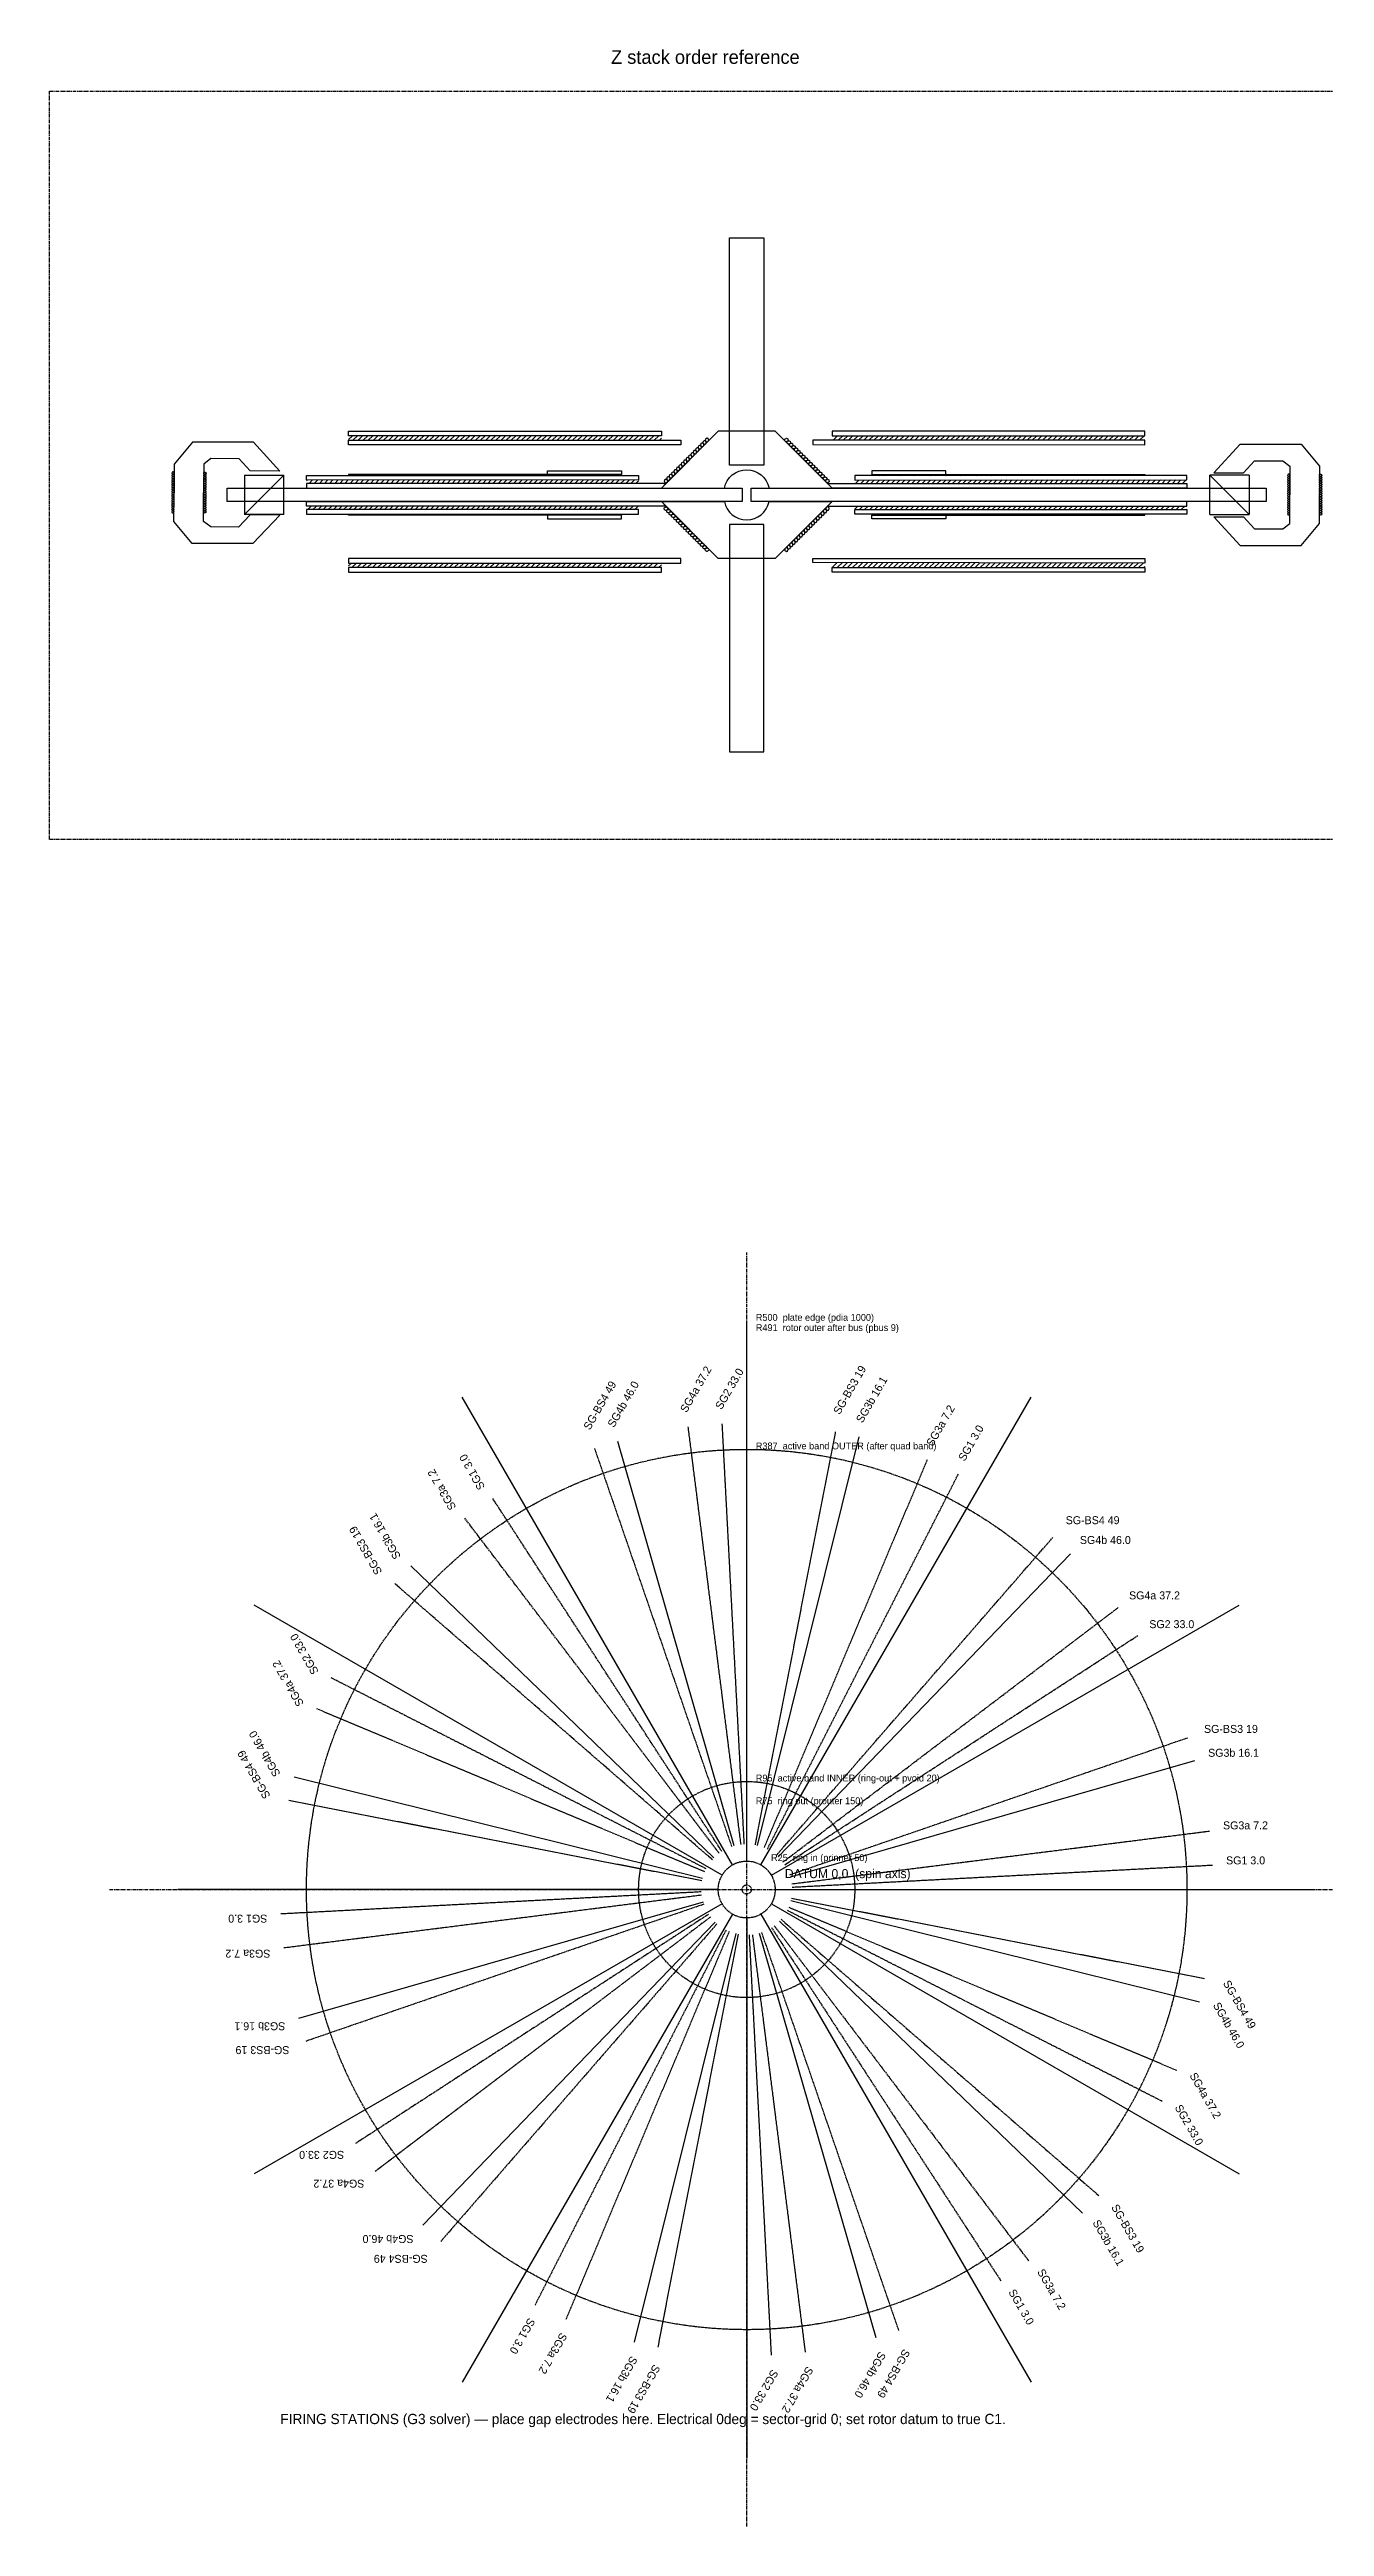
# Model space of a CAD drawing. Header units: millimetres. Extents: x -1895 to 7091, y -3420 to 1632.
# Drawn here: x -613 to 508, y -560 to 1618 of the extents above; entities that cross this region are included whole.
import ezdxf

# ---------------------------------------------------------------- set-up
doc = ezdxf.new("R2010")
doc.units = ezdxf.units.MM
doc.linetypes.add('CENTER', pattern=[5.08, 3.175, -0.635, 0.635, -0.635])
doc.linetypes.add('DASHED', pattern=[1.524, 1.27, -0.254])
for name, color, linetype in [('00-DATUM-AXIS', 4, 'CENTER'), ('00-FIRING-STATIONS', 2, 'Continuous'), ('00-LEGEND', 7, 'Continuous'), ('00-REF-RADII', 8, 'DASHED'), ('00-SECTOR-GRID-12', 8, 'Continuous'), ('00-Z-AXIS-STACK-ORDER', 4, 'CENTER'), ('CAP-C1-OVERLAP', 1, 'DASHED'), ('CAP-C2-OVERLAP', 1, 'DASHED'), ('CAP-Ca-GAP', 2, 'DASHED'), ('CAP-Cx3-GAP', 3, 'DASHED'), ('CAP-Cx4-GAP', 2, 'DASHED'), ('COIL-CEMS', 1, 'DASHED'), ('COIL_L_R', 1, 'DASHED'), ('MECH-CEMS', 9, 'Continuous'), ('MECH-DIELECTRIC', 30, 'Continuous'), ('MECH-HUB-A-BODY', 9, 'Continuous'), ('MECH-HUB-B-BODY', 9, 'Continuous'), ('MECH-MOTOR QUADRICORES', 9, 'Continuous'), ('ND1-C1-STATOR-PLATE', 1, 'Continuous'), ('ND1-Ca-ELECTRODE', 1, 'Continuous'), ('ND10-ROTOR-C2-FACE', 5, 'Continuous'), ('ND2-Ca-ELECTRODE', 2, 'Continuous'), ('ND2-Cx4-PICKUP-STATOR', 2, 'Continuous'), ('ND3-Cx3-PICKUP-STATOR', 3, 'Continuous'), ('ND4-C2-STATOR-PLATE', 1, 'Continuous'), ('ND4-Cb-ELECTRODE', 1, 'Continuous'), ('ND5-SHAFT-A-BODY', 5, 'Continuous'), ('ND6-SHAFT-B-BODY', 5, 'Continuous'), ('ND7-ISLAND-BARS-onB', 6, 'Continuous'), ('ND8-ISLAND-BARS-onA', 6, 'Continuous'), ('ND9-ROTOR-C1-FACE', 5, 'Continuous'), ('SG-BS3-BACKSTOP', 6, 'Continuous'), ('SG-BS4-BACKSTOP', 6, 'Continuous'), ('SG1-RETURN-GAP', 6, 'Continuous'), ('SG2-RETURN-GAP', 6, 'Continuous'), ('SG3a-LOAD-GAP', 6, 'Continuous'), ('SG3b-FIRE-GAP', 6, 'Continuous'), ('SG4a-LOAD-GAP', 6, 'Continuous'), ('SG4b-FIRE-GAP', 6, 'Continuous')]:
    doc.layers.add(name, color=color, linetype=linetype)
pattern_1 = [(45, (0, -4), (-2.245064, 2.245064), [])]

# ---------------------------------------------------------------- blocks, each defined once
blk = doc.blocks.new('*U4')
at = {"layer": 'COIL_L_R'}
blk.add_circle((0, 0), 1.5, dxfattribs=at)
blk = doc.blocks.new('*U5')
at = {"layer": 'COIL_L_R', "color": 0, "linetype": 'ByBlock', "lineweight": -2, "transparency": 16777216}
for p in [(0, 0), (3, 0), (6, 0), (9, 0), (12, 0), (15, 0), (18, 0), (21, 0), (24, 0), (27, 0), (30, 0), (33, 0), (36, 0), (39, 0), (42, 0), (45, 0), (48, 0), (51, 0)]:
    blk.add_blockref('*U4', p, dxfattribs=at)
blk = doc.blocks.new('*U6')
at = {"layer": 'COIL_L_R'}
blk.add_circle((0, 0), 1.5, dxfattribs=at)
blk = doc.blocks.new('*U7')
at = {"layer": 'COIL_L_R', "color": 0, "linetype": 'ByBlock', "lineweight": -2, "transparency": 16777216}
for p in [(0, 0), (3, 0), (6, 0), (9, 0), (12, 0), (15, 0), (18, 0), (21, 0), (24, 0), (27, 0), (30, 0), (33, 0), (36, 0), (39, 0), (42, 0), (45, 0), (48, 0), (51, 0)]:
    blk.add_blockref('*U6', p, dxfattribs=at)
blk = doc.blocks.new('*U8')
at = {"layer": 'COIL_L_R'}
blk.add_circle((0, 0), 1.5, dxfattribs=at)
blk = doc.blocks.new('*U9')
at = {"layer": 'COIL_L_R', "color": 0, "linetype": 'ByBlock', "lineweight": -2, "transparency": 16777216}
for p in [(0, 0), (3, 0), (6, 0), (9, 0), (12, 0), (15, 0), (18, 0), (21, 0), (24, 0), (27, 0), (30, 0), (33, 0), (36, 0), (39, 0), (42, 0), (45, 0), (48, 0), (51, 0)]:
    blk.add_blockref('*U8', p, dxfattribs=at)
blk = doc.blocks.new('*U10')
at = {"layer": 'COIL_L_R'}
blk.add_circle((0, 0), 1.5, dxfattribs=at)
blk = doc.blocks.new('*U11')
at = {"layer": 'COIL_L_R', "color": 0, "linetype": 'ByBlock', "lineweight": -2, "transparency": 16777216}
for p in [(0, 0), (3, 0), (6, 0), (9, 0), (12, 0), (15, 0), (18, 0), (21, 0), (24, 0), (27, 0), (30, 0), (33, 0), (36, 0), (39, 0), (42, 0), (45, 0), (48, 0), (51, 0)]:
    blk.add_blockref('*U10', p, dxfattribs=at)
blk = doc.blocks.new('*U63')
at = {"layer": 'COIL-CEMS'}
blk.add_circle((0, 0), 1, dxfattribs=at)
blk = doc.blocks.new('*U64')
at = {"layer": 'COIL-CEMS', "color": 0, "linetype": 'ByBlock', "lineweight": -2, "transparency": 16777216}
for p in [(0, 0), (0, -2), (0, -4), (0, -6), (0, -8), (0, -10), (0, -12), (0, -14), (0, -16), (0, -18), (0, -20), (0, -22), (0, -24), (0, -26), (0, -28), (0, -30), (0, -32), (0, -34)]:
    blk.add_blockref('*U63', p, dxfattribs=at)
blk = doc.blocks.new('*U66')
at = {"layer": 'COIL-CEMS'}
blk.add_circle((0, 0), 1, dxfattribs=at)
blk = doc.blocks.new('*U67')
at = {"layer": 'COIL-CEMS', "color": 0, "linetype": 'ByBlock', "lineweight": -2, "transparency": 16777216}
for p in [(0, 0), (0, -2), (0, -4), (0, -6), (0, -8), (0, -10), (0, -12), (0, -14), (0, -16), (0, -18), (0, -20), (0, -22), (0, -24), (0, -26), (0, -28), (0, -30), (0, -32), (0, -34)]:
    blk.add_blockref('*U66', p, dxfattribs=at)
blk = doc.blocks.new('*U71')
at = {"layer": 'COIL-CEMS'}
blk.add_circle((0, 0), 1, dxfattribs=at)
blk = doc.blocks.new('*U72')
at = {"layer": 'COIL-CEMS', "color": 0, "linetype": 'ByBlock', "lineweight": -2, "transparency": 16777216}
for p in [(0, 0), (0, -2), (0, -4), (0, -6), (0, -8), (0, -10), (0, -12), (0, -14), (0, -16), (0, -18), (0, -20), (0, -22), (0, -24), (0, -26), (0, -28), (0, -30), (0, -32), (0, -34)]:
    blk.add_blockref('*U71', p, dxfattribs=at)
blk = doc.blocks.new('*U69')
at = {"layer": 'COIL-CEMS'}
blk.add_circle((0, 0), 1, dxfattribs=at)
blk = doc.blocks.new('*U70')
at = {"layer": 'COIL-CEMS', "color": 0, "linetype": 'ByBlock', "lineweight": -2, "transparency": 16777216}
for p in [(0, 0), (0, -2), (0, -4), (0, -6), (0, -8), (0, -10), (0, -12), (0, -14), (0, -16), (0, -18), (0, -20), (0, -22), (0, -24), (0, -26), (0, -28), (0, -30), (0, -32), (0, -34)]:
    blk.add_blockref('*U69', p, dxfattribs=at)

msp = doc.modelspace()

# ---------------------------------------------------------------- hatches: boundary and pattern name
at = {"layer": 'CAP-C1-OVERLAP'}
h = msp.add_hatch(dxfattribs=at)
h.set_pattern_fill('ANSI31', color=256)
h.paths.add_polyline_path([(-387, 1236.3), (-387, 1239.3), (-95, 1239.2), (-95, 1236.2)])
h = msp.add_hatch(dxfattribs=at)
h.set_pattern_fill('ANSI31', color=256)
h.paths.add_polyline_path([(387, 1236.3), (387, 1239.3), (95, 1239.2), (95, 1236.2)])
at = {"layer": 'CAP-C2-OVERLAP'}
h = msp.add_hatch(dxfattribs=at)
h.set_pattern_fill('ANSI31', color=256)
h.set_pattern_definition(pattern_1)
h.paths.add_polyline_path([(-387, 1213.2), (-95, 1213.2), (-95, 1216.2), (-387, 1216.2)])
h = msp.add_hatch(dxfattribs=at)
h.set_pattern_fill('ANSI31', color=256)
h.set_pattern_definition(pattern_1)
h.paths.add_polyline_path([(387, 1213.2), (95, 1213.2), (95, 1216.2), (387, 1216.2)])
at = {"layer": 'CAP-Ca-GAP'}
h = msp.add_hatch(dxfattribs=at)
h.set_pattern_fill('ANSI31', color=256)
h.paths.add_polyline_path([(-232, 1244.2), (-110, 1244.2), (-110, 1243.2), (-232, 1243.2)])
h = msp.add_hatch(dxfattribs=at)
h.set_pattern_fill('ANSI31', color=256)
h.paths.add_polyline_path([(232, 1244.2), (110, 1244.2), (110, 1243.2), (232, 1243.2)])
at = {"layer": 'CAP-Cx3-GAP'}
h = msp.add_hatch(dxfattribs=at)
h.set_pattern_fill('ANSI31', color=256)
h.set_pattern_definition(pattern_1)
h.paths.add_polyline_path([(-75, 1166.2), (-95, 1166.2), (-95, 1162.2), (-75, 1162.2)])
h.paths.add_polyline_path([(-95, 1166.2), (-95, 1166.2), (-175, 1166.2), (-175, 1162.2), (-95, 1162.2)])
h.paths.add_polyline_path([(-175, 1166.2), (-232, 1166.2), (-232, 1162.2), (-175, 1162.2)])
h.paths.add_polyline_path([(-232, 1166.2), (-350, 1166.2), (-350, 1162.2), (-232, 1162.2)])
h.paths.add_polyline_path([(95, 1166.7), (75, 1166.7), (75, 1162.2), (95, 1162.2)])
h.paths.add_polyline_path([(110, 1166.6), (95, 1166.7), (95, 1162.2), (110, 1162.2)])
h.paths.add_polyline_path([(175, 1166.5), (110, 1166.6), (110, 1162.2), (175, 1162.2)])
h.paths.add_polyline_path([(232, 1166.4), (175, 1166.5), (175, 1162.2), (232, 1162.2)])
h.paths.add_polyline_path([(282, 1166.3), (232, 1166.4), (232, 1162.2), (282, 1162.2)])
h.paths.add_polyline_path([(350, 1166.2), (282, 1166.3), (282, 1162.2), (350, 1162.2)])
at = {"layer": 'CAP-Cx4-GAP'}
h = msp.add_hatch(dxfattribs=at)
h.set_pattern_fill('ANSI31', color=256)
h.set_pattern_definition([(45, (-2e-13, -32), (-2.245064, 2.245064), [])])
h.paths.add_polyline_path([(-350, 1278.2), (-110, 1278.2), (-110, 1274.2), (-350, 1274.2)])
h.paths.add_polyline_path([(-110, 1278.2), (-95, 1278.2), (-95, 1274.2), (-110, 1274.2)])
h.paths.add_polyline_path([(-95, 1278.2), (-75, 1278.2), (-75, 1274.2), (-95, 1274.2)])
h = msp.add_hatch(dxfattribs=at)
h.set_pattern_fill('ANSI31', color=256)
h.set_pattern_definition([(45, (0, -32), (-2.245064, 2.245064), [])])
h.paths.add_polyline_path([(350, 1278.2), (110, 1278.2), (110, 1274.2), (350, 1274.2)])
h.paths.add_polyline_path([(110, 1278.2), (95, 1278.2), (95, 1274.2), (110, 1274.2)])
h.paths.add_polyline_path([(95, 1278.2), (75, 1278.2), (75, 1274.2), (95, 1274.2)])

# ---------------------------------------------------------------- linework, layer by layer
at = {"layer": '00-DATUM-AXIS'}
for p, q in [((0, -560), (0, 560)), ((0, -560), (0, 560)), ((-560, 0), (560, 0))]:
    msp.add_line(p, q, dxfattribs=at)
msp.add_circle((0, 0), 4, dxfattribs=at)
at = {"layer": '00-REF-RADII'}
for radius in [387, 95, 25]:
    msp.add_circle((0, 0), radius, dxfattribs=at)
at = {"layer": '00-SECTOR-GRID-12'}
for p, q in [((0, 25), (0, 500)), ((-12.5, 21.7), (-250, 433)), ((12.5, 21.7), (250, 433)), ((-21.7, 12.5), (-433, 250)), ((21.7, 12.5), (433, 250)), ((-25, 0), (-500, 0)), ((25, 0), (500, 0)), ((-21.7, -12.5), (-433, -250)), ((-12.5, -21.7), (-250, -433)), ((12.5, -21.7), (250, -433)), ((21.7, -12.5), (433, -250)), ((0, -25), (0, -500))]:
    msp.add_line(p, q, dxfattribs=at)
at = {"layer": '00-Z-AXIS-STACK-ORDER'}
msp.add_lwpolyline([(-612.8, 1581.1), (609.7, 1581.1), (609.7, 923.2), (-612.8, 923.2)], close=True, dxfattribs=at)
at = {"layer": 'CAP-Cx3-GAP', "linetype": 'Continuous'}
msp.add_line((-95, 1166.2), (-95, 1166.2), dxfattribs=at)
at = {"layer": 'MECH-CEMS'}
for p, q in [((-487.1, 1272.6), (-503.3, 1253.3)), ((-433.7, 1272.4), (-487.1, 1272.6)), ((-410.3, 1247.1), (-433.7, 1272.4)), ((410.5, 1245.5), (433.9, 1270.8)), ((433.9, 1270.8), (487.4, 1270.8)), ((487.4, 1270.8), (503.5, 1251.4)), ((-503.3, 1253.3), (-503.4, 1228.1)), ((-477.3, 1253.2), (-477.4, 1228)), ((-471, 1258), (-477.3, 1253.2)), ((-446.3, 1257.9), (-471, 1258)), ((-436.5, 1247.2), (-446.3, 1257.9)), ((-410.3, 1247.1), (-436.5, 1247.2)), ((410.5, 1245.5), (436.6, 1245.5)), ((436.6, 1245.5), (446.5, 1256.2)), ((446.5, 1256.2), (471.2, 1256.2)), ((471.2, 1256.2), (477.5, 1251.4)), ((477.5, 1251.4), (477.5, 1226.2)), ((503.5, 1251.4), (503.5, 1226.2)), ((-503.5, 1202.9), (-503.4, 1228.1)), ((-477.5, 1202.8), (-477.4, 1228)), ((477.5, 1201), (477.5, 1226.2)), ((503.5, 1201), (503.5, 1226.2)), ((-487.5, 1183.5), (-503.5, 1202.9)), ((-471.2, 1198), (-477.5, 1202.8)), ((-446.6, 1197.9), (-471.2, 1198)), ((-436.6, 1208.5), (-446.6, 1197.9)), ((-410.5, 1208.4), (-436.6, 1208.5)), ((-410.5, 1208.4), (-434, 1183.3)), ((410.5, 1206.9), (436.6, 1206.9)), ((410.5, 1206.9), (433.9, 1181.7)), ((436.6, 1206.9), (446.5, 1196.2)), ((471.2, 1196.2), (477.5, 1201)), ((487.4, 1181.7), (503.5, 1201)), ((-434, 1183.3), (-487.5, 1183.5)), ((433.9, 1181.7), (487.4, 1181.7)), ((446.5, 1196.2), (471.2, 1196.2))]:
    msp.add_line(p, q, dxfattribs=at)
at = {"layer": 'MECH-DIELECTRIC'}
for points in [[(-110, 1244.2), (-350, 1244.2), (-350, 1243.2), (-110, 1243.2)], [(110, 1244.2), (350, 1244.2), (350, 1243.2), (110, 1243.2)], [(-456.6, 1232.2), (-4, 1232.2), (-4, 1220.2), (-456.6, 1220.2)], [(4, 1220.2), (4, 1232.2), (456.6, 1232.2), (456.6, 1220.2)], [(-350, 1209.2), (-110, 1209.2), (-110, 1208.2), (-350, 1208.2)], [(350, 1209.2), (110, 1209.2), (110, 1208.2), (350, 1208.2)]]:
    msp.add_lwpolyline(points, close=True, dxfattribs=at)
at = {"layer": 'MECH-HUB-A-BODY'}
msp.add_lwpolyline([(75, 1232.2), (25, 1282.2), (-25, 1282.2), (-75, 1232.2), (-19.6, 1232.2, -0.816497), (19.6, 1232.2)], format="xyb", close=True, dxfattribs=at)
at = {"layer": 'MECH-HUB-B-BODY'}
msp.add_lwpolyline([(-25, 1170.2), (-75, 1220.2), (-19.6, 1220.2, 0.816497), (19.6, 1220.2), (75, 1220.2), (25, 1170.2)], format="xyb", close=True, dxfattribs=at)
at = {"layer": 'MECH-MOTOR QUADRICORES'}
for p, q in [((-441.6, 1243.5), (-407, 1243.5)), ((-441.6, 1243.5), (-441.6, 1208.9)), ((-407, 1243.5), (-441.6, 1208.9)), ((-407, 1208.9), (-407, 1243.5)), ((407, 1208.9), (407, 1243.5)), ((441.6, 1243.5), (407, 1243.5)), ((407, 1243.5), (441.6, 1208.9)), ((441.6, 1243.5), (441.6, 1208.9)), ((-407, 1208.9), (-441.6, 1208.9)), ((407, 1208.9), (441.6, 1208.9))]:
    msp.add_line(p, q, dxfattribs=at)
at = {"layer": 'ND1-C1-STATOR-PLATE'}
for points in [[(-387, 1239.3), (-387, 1243.3), (-95, 1243.2), (-95, 1239.2)], [(387, 1239.3), (387, 1243.3), (95, 1243.2), (95, 1239.2)]]:
    msp.add_lwpolyline(points, close=True, dxfattribs=at)
at = {"layer": 'ND1-Ca-ELECTRODE'}
for points in [[(-387, 1239.3), (-387, 1243.3), (-95, 1243.2), (-95, 1239.2)], [(387, 1239.3), (387, 1243.3), (95, 1243.2), (95, 1239.2)]]:
    msp.add_lwpolyline(points, close=True, dxfattribs=at)
at = {"layer": 'ND10-ROTOR-C2-FACE'}
for points in [[(-387, 1220.2), (-75, 1220.2), (-71, 1216.2), (-387, 1216.2)], [(387, 1220.2), (75, 1220.2), (71, 1216.2), (387, 1216.2)]]:
    msp.add_lwpolyline(points, close=True, dxfattribs=at)
at = {"layer": 'ND2-Ca-ELECTRODE'}
for points in [[(-110, 1244.2), (-175, 1244.2), (-175, 1247.2), (-110, 1247.2)], [(110, 1244.2), (175, 1244.2), (175, 1247.2), (110, 1247.2)]]:
    msp.add_lwpolyline(points, close=True, dxfattribs=at)
at = {"layer": 'ND2-Cx4-PICKUP-STATOR'}
for points in [[(-58, 1274.2), (-58, 1270.2), (-350, 1270.2), (-350, 1274.2), (-58, 1274.2)], [(58, 1274.2), (58, 1270.5), (350, 1270.2), (350, 1274.2), (58, 1274.2)]]:
    msp.add_lwpolyline(points, dxfattribs=at)
at = {"layer": 'ND3-Cx3-PICKUP-STATOR'}
for points in [[(-58, 1166.2), (-58, 1170.2), (-350, 1170.2), (-350, 1166.2), (-58, 1166.2)], [(58, 1166.7), (58, 1170.2), (350, 1170.2), (350, 1166.2), (58, 1166.7)]]:
    msp.add_lwpolyline(points, dxfattribs=at)
at = {"layer": 'ND4-C2-STATOR-PLATE'}
for points in [[(-387, 1209.2), (-95, 1209.2), (-95, 1213.2), (-387, 1213.2)], [(387, 1209.2), (95, 1209.2), (95, 1213.2), (387, 1213.2)]]:
    msp.add_lwpolyline(points, close=True, dxfattribs=at)
at = {"layer": 'ND4-Cb-ELECTRODE'}
for points in [[(-387, 1209.2), (-95, 1209.2), (-95, 1213.2), (-387, 1213.2)], [(-110, 1205.2), (-110, 1208.2), (-175, 1208.2), (-175, 1205.2)], [(387, 1209.2), (95, 1209.2), (95, 1213.2), (387, 1213.2)], [(110, 1205.2), (110, 1208.2), (175, 1208.2), (175, 1205.2)]]:
    msp.add_lwpolyline(points, close=True, dxfattribs=at)
at = {"layer": 'ND5-SHAFT-A-BODY'}
msp.add_lwpolyline([(-15, 1252.2), (-15, 1452.2), (15, 1452.2), (15, 1252.2)], close=True, dxfattribs=at)
at = {"layer": 'ND6-SHAFT-B-BODY'}
msp.add_lwpolyline([(-15, 1200.2), (-15, 1000.2), (15, 1000.2), (15, 1200.2)], close=True, dxfattribs=at)
at = {"layer": 'ND7-ISLAND-BARS-onB'}
for points in [[(-350, 1162.2), (-350, 1158.2), (-75, 1158.2), (-75, 1162.2)], [(350, 1162.2), (350, 1158.2), (75, 1158.2), (75, 1162.2)]]:
    msp.add_lwpolyline(points, close=True, dxfattribs=at)
at = {"layer": 'ND8-ISLAND-BARS-onA'}
for points in [[(-350, 1278.2), (-350, 1282.2), (-75, 1282.2), (-75, 1278.2)], [(350, 1278.2), (350, 1282.2), (75, 1282.2), (75, 1278.2)]]:
    msp.add_lwpolyline(points, close=True, dxfattribs=at)
at = {"layer": 'ND9-ROTOR-C1-FACE'}
for points in [[(-387, 1232.2), (-75, 1232.2), (-71, 1236.2), (-387, 1236.2)], [(387, 1232.2), (75, 1232.2), (71, 1236.2), (387, 1236.2)]]:
    msp.add_lwpolyline(points, close=True, dxfattribs=at)
at = {"layer": 'SG-BS3-BACKSTOP', "linetype": 'DASHED'}
for p, q in [((7.6, 39.3), (78.2, 402.5)), ((-30.2, 26.2), (-309.4, 269)), ((37.8, 13), (387.7, 133.5)), ((-37.8, -13), (-387.7, -133.5)), ((-7.6, -39.3), (-78.2, -402.5)), ((30.2, -26.2), (309.4, -269))]:
    msp.add_line(p, q, dxfattribs=at)
at = {"layer": 'SG-BS4-BACKSTOP', "linetype": 'DASHED'}
for p, q in [((-13, 37.8), (-133.5, 387.7)), ((26.2, 30.2), (269, 309.4)), ((-39.3, 7.6), (-402.5, 78.2)), ((39.3, -7.6), (402.5, -78.2)), ((-26.2, -30.2), (-269, -309.4)), ((13, -37.8), (133.5, -387.7))]:
    msp.add_line(p, q, dxfattribs=at)
at = {"layer": 'SG1-RETURN-GAP', "linetype": 'DASHED'}
for p, q in [((18.2, 35.6), (186.1, 365.3)), ((-21.8, 33.5), (-223.3, 343.9)), ((39.9, 2.1), (409.4, 21.5)), ((-39.9, -2.1), (-409.4, -21.5)), ((-18.2, -35.6), (-186.1, -365.3)), ((21.8, -33.5), (223.3, -343.9))]:
    msp.add_line(p, q, dxfattribs=at)
at = {"layer": 'SG2-RETURN-GAP', "linetype": 'DASHED'}
for p, q in [((-2.1, 39.9), (-21.5, 409.4)), ((33.5, 21.8), (343.9, 223.3)), ((-35.6, 18.2), (-365.3, 186.1)), ((35.6, -18.2), (365.3, -186.1)), ((-33.5, -21.8), (-343.9, -223.3)), ((2.1, -39.9), (21.5, -409.4))]:
    msp.add_line(p, q, dxfattribs=at)
at = {"layer": 'SG3a-LOAD-GAP', "linetype": 'DASHED'}
for p, q in [((15.5, 36.9), (158.9, 378)), ((-24.2, 31.9), (-247.9, 326.6)), ((39.7, 5), (406.8, 51.4)), ((-39.7, -5), (-406.8, -51.4)), ((-15.5, -36.9), (-158.9, -378)), ((24.2, -31.9), (247.9, -326.6))]:
    msp.add_line(p, q, dxfattribs=at)
at = {"layer": 'SG3b-FIRE-GAP'}
for p, q in [((9.6, 38.8), (98.8, 397.9)), ((-28.8, 27.8), (-295.2, 284.6)), ((38.4, 11.1), (394, 113.4)), ((-38.4, -11.1), (-394, -113.4)), ((-9.6, -38.8), (-98.8, -397.9)), ((28.8, -27.8), (295.2, -284.6))]:
    msp.add_line(p, q, dxfattribs=at)
at = {"layer": 'SG4a-LOAD-GAP', "linetype": 'DASHED'}
for p, q in [((-5, 39.7), (-51.4, 406.8)), ((31.9, 24.2), (326.6, 247.9)), ((-36.9, 15.5), (-378, 158.9)), ((36.9, -15.5), (378, -158.9)), ((-31.9, -24.2), (-326.6, -247.9)), ((5, -39.7), (51.4, -406.8))]:
    msp.add_line(p, q, dxfattribs=at)
at = {"layer": 'SG4b-FIRE-GAP'}
for p, q in [((-11.1, 38.4), (-113.4, 394)), ((27.8, 28.8), (284.6, 295.2)), ((-38.8, 9.6), (-397.9, 98.8)), ((38.8, -9.6), (397.9, -98.8)), ((-27.8, -28.8), (-284.6, -295.2)), ((11.1, -38.4), (113.4, -394))]:
    msp.add_line(p, q, dxfattribs=at)

# ---------------------------------------------------------------- block references
at = {"layer": 'COIL-CEMS', "xscale": -1, "rotation": 359.7846701670502}
msp.add_blockref('*U72', (-504.3, 1245.3), dxfattribs=at)
at = {"layer": 'COIL-CEMS', "rotation": 359.7846701670502}
msp.add_blockref('*U70', (-476.3, 1245.2), dxfattribs=at)
at = {"layer": 'COIL-CEMS', "xscale": -1}
msp.add_blockref('*U67', (476.5, 1243.4), dxfattribs=at)
at = {"layer": 'COIL-CEMS'}
msp.add_blockref('*U64', (504.5, 1243.4), dxfattribs=at)
at = {"layer": 'COIL_L_R', "xscale": -1}
for name, p, rotation in [('*U9', (-34.9, 1274.4), 44.999999999998), ('*U7', (34.9, 1178), 225)]:
    msp.add_blockref(name, p, dxfattribs=dict(at, rotation=rotation))
at = {"layer": 'COIL_L_R'}
for name, p, rotation in [('*U5', (34.9, 1274.4), 315), ('*U11', (-34.9, 1178), 134.999999999998)]:
    msp.add_blockref(name, p, dxfattribs=dict(at, rotation=rotation))

# ---------------------------------------------------------------- texts
at = {"layer": '00-DATUM-AXIS'}
msp.add_text('DATUM 0,0  (spin axis)', height=8, dxfattribs=at).set_placement((33.5, 10))
at = {"layer": '00-FIRING-STATIONS', "color": 2}
msp.add_text('FIRING STATIONS (G3 solver) — place gap electrodes here. Electrical 0deg = sector-grid 0; set rotor datum to true C1.', height=9, dxfattribs=at).set_placement((-410, -470))
at = {"layer": '00-LEGEND', "color": 7}
msp.add_text('Z stack order reference ', height=12, dxfattribs=at).set_placement((-119.3, 1605.1))
at = {"layer": '00-REF-RADII', "color": 8}
for s, p in [('R500  plate edge (pdia 1000)', (8, 500)), ('R491  rotor outer after bus (pbus 9)', (8, 491)), ('R387  active band OUTER (after quad band)', (8, 387)), ('R95  active band INNER (ring-out + pvoid 20)', (8, 95)), ('R75  ring out (prouter 150)', (8, 75)), ('R25  ring in (prinner 50)', (21.4, 25))]:
    msp.add_text(s, height=6, dxfattribs=at).set_placement(p)
at = {"layer": 'SG-BS3-BACKSTOP'}
for rotation, p in [(60, (81.7, 417)), (120, (-320.2, 279.3)), (180, (-402, -137.7)), (300, (320.2, -279.3)), (240, (-81.7, -417))]:
    msp.add_text('SG-BS3 19', height=7, rotation=rotation, dxfattribs=at).set_placement(p)
msp.add_text('SG-BS3 19', height=7, dxfattribs=at).set_placement((402, 137.7))
at = {"layer": 'SG-BS4-BACKSTOP'}
for rotation, p in [(60, (-137.9, 403.4)), (120, (-418.4, 82.3)), (300, (418.4, -82.3)), (180, (-280.4, -321.2)), (240, (137.9, -403.4))]:
    msp.add_text('SG-BS4 49', height=7, rotation=rotation, dxfattribs=at).set_placement(p)
msp.add_text('SG-BS4 49', height=7, dxfattribs=at).set_placement((280.4, 321.2))
at = {"layer": 'SG1-RETURN-GAP'}
for rotation, p in [(60, (191.6, 376)), (120, (-229.8, 353.9)), (180, (-421.4, -22.1)), (300, (229.8, -353.9)), (240, (-191.6, -376))]:
    msp.add_text('SG1 3.0', height=7, rotation=rotation, dxfattribs=at).set_placement(p)
msp.add_text('SG1 3.0', height=7, dxfattribs=at).set_placement((421.4, 22.1))
at = {"layer": 'SG2-RETURN-GAP'}
for rotation, p in [(60, (-22.1, 421.4)), (120, (-376, 191.6)), (300, (376, -191.6)), (180, (-353.9, -229.8)), (240, (22.1, -421.4))]:
    msp.add_text('SG2 33.0', height=7, rotation=rotation, dxfattribs=at).set_placement(p)
msp.add_text('SG2 33.0', height=7, dxfattribs=at).set_placement((353.9, 229.8))
at = {"layer": 'SG3a-LOAD-GAP'}
for rotation, p in [(60, (163.5, 389)), (120, (-255.1, 336.1)), (180, (-418.7, -52.9)), (300, (255.1, -336.1)), (240, (-163.5, -389))]:
    msp.add_text('SG3a 7.2', height=7, rotation=rotation, dxfattribs=at).set_placement(p)
msp.add_text('SG3a 7.2', height=7, dxfattribs=at).set_placement((418.7, 52.9))
at = {"layer": 'SG3b-FIRE-GAP'}
for rotation, p in [(60, (101.7, 409.6)), (120, (-303.8, 292.9)), (180, (-405.6, -116.7)), (300, (303.8, -292.9)), (240, (-101.7, -409.6))]:
    msp.add_text('SG3b 16.1', height=7, rotation=rotation, dxfattribs=at).set_placement(p)
msp.add_text('SG3b 16.1', height=7, dxfattribs=at).set_placement((405.6, 116.7))
at = {"layer": 'SG4a-LOAD-GAP'}
for rotation, p in [(60, (-52.9, 418.7)), (120, (-389, 163.5)), (300, (389, -163.5)), (180, (-336.1, -255.1)), (240, (52.9, -418.7))]:
    msp.add_text('SG4a 37.2', height=7, rotation=rotation, dxfattribs=at).set_placement(p)
msp.add_text('SG4a 37.2', height=7, dxfattribs=at).set_placement((336.1, 255.1))
at = {"layer": 'SG4b-FIRE-GAP'}
for rotation, p in [(60, (-116.7, 405.6)), (120, (-409.6, 101.7)), (300, (409.6, -101.7)), (180, (-292.9, -303.8)), (240, (116.7, -405.6))]:
    msp.add_text('SG4b 46.0', height=7, rotation=rotation, dxfattribs=at).set_placement(p)
msp.add_text('SG4b 46.0', height=7, dxfattribs=at).set_placement((292.9, 303.8))

doc.saveas('drawing.dxf')
